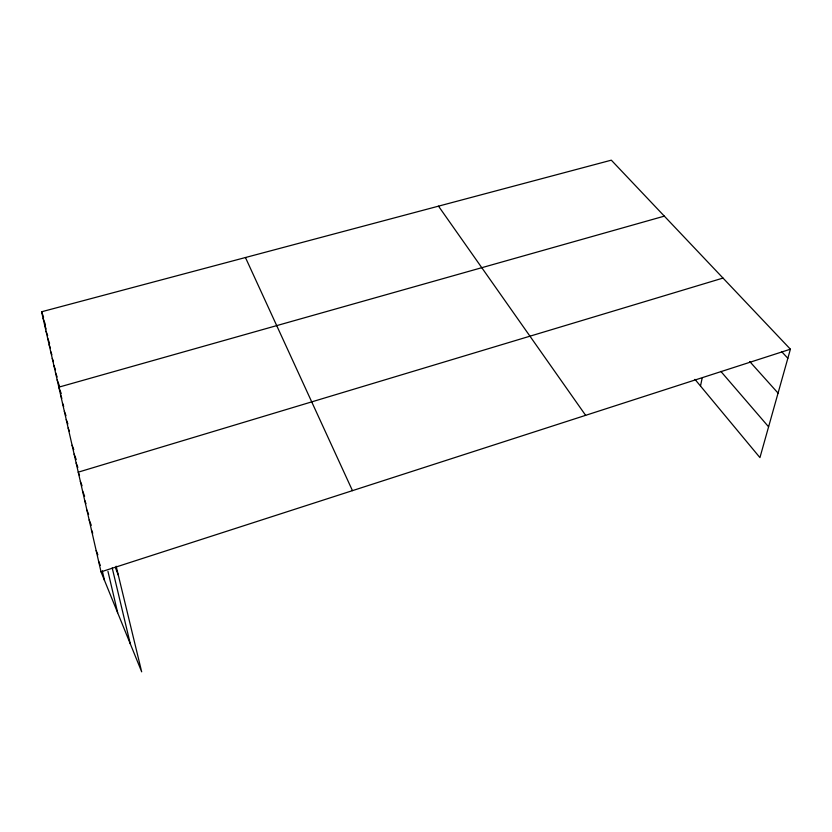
<?xml version="1.0" encoding="UTF-8"?>
<svg xmlns="http://www.w3.org/2000/svg" width="832" height="832" viewBox="0 0 832 832"><rect width="100%" height="100%" fill="white"/><g stroke="black" fill="none" stroke-linecap="round" stroke-linejoin="round"><path stroke-width="1.25" d="M700.502 386.027L702.073 378.487M116.158 566.218L141.679 671.83L101.026 571.854L41.6 311.771L611.312 160.17L790.4 349.201L759.938 457.6L694.959 379.361M101.026 571.854L790.4 349.201M723.008 278.075L78.25 472.16L79.508 475.405M664.331 216.133L58.822 387.161L61.287 393.692M781.529 351.52L787.852 358.27M749.726 361.535L778.055 393.11M720.845 371.384L768.591 426.816M438.506 206.159L585.634 415.334M245.45 257.525L352.466 490.651M98.571 561.122L100.298 565.375M96.158 550.566L97.885 554.83M91.458 529.974L92.747 533.198M89.17 519.938L91.302 525.314M86.913 510.068L88.618 514.374M82.514 490.807L84.625 496.205M84.687 500.354L85.966 503.599M80.361 481.406L82.056 485.732M115.554 568.027L118.31 575.13M74.121 454.095L76.222 459.524M76.17 463.05L77.854 467.386M72.103 445.266L73.778 449.613M68.162 428.033L69.41 431.298M66.238 419.609L67.902 423.966M62.473 403.135L63.71 406.411M64.345 411.31L65.998 415.667M60.642 395.086L61.87 398.362M57.148 379.839L59.602 386.37M52.27 358.457L53.487 361.722M53.872 365.487L55.505 369.834M55.505 372.611L57.138 376.969M49.119 344.677L50.326 347.932M50.679 351.52L51.896 354.775M46.051 331.25L47.653 335.598M47.58 337.917L49.587 343.346M43.066 318.178L45.458 324.678M44.554 324.678L46.145 329.014M41.6 311.771L43.586 317.179M112.206 567.934L130.27 643.76M107.962 571.366L117.655 612.737M102.294 570.825L104.478 580.341"/></g></svg>
